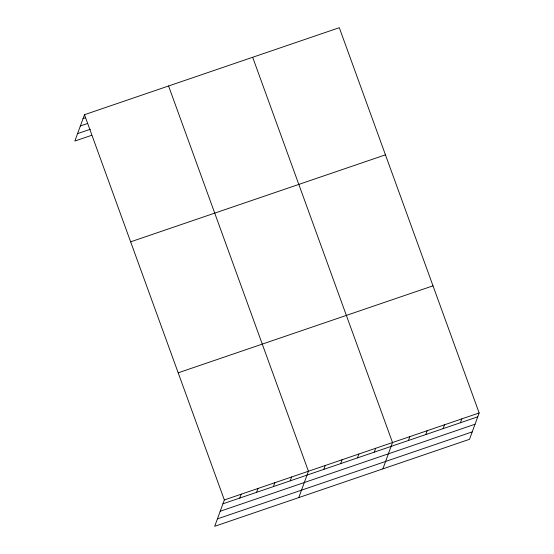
<?xml version="1.0" encoding="UTF-8"?>
<svg xmlns="http://www.w3.org/2000/svg" width="554" height="554" viewBox="0 0 554 554"><rect width="100%" height="100%" fill="white"/><g stroke="black" fill="none" stroke-linecap="round" stroke-linejoin="round"><path stroke-width="0.83" d="M84.492 114.699L224.342 499.95L214.703 526.3L469.508 439.301L479.155 412.959L339.297 27.7L84.492 114.699L74.845 141.041L91.666 135.301M239.743 498.074L241.163 494.21M256.564 492.333L257.977 488.469M273.378 486.592L274.798 482.728M290.199 480.851L291.612 476.987M298.786 497.589L308.433 471.246L168.575 85.988M323.834 469.37L325.246 465.499M340.648 463.622L342.067 459.758M357.469 457.881L358.881 454.017M374.282 452.14L375.702 448.276M382.876 468.885L392.516 442.535L252.666 57.277M408.43 440.485L409.842 436.621M425.756 434.571L427.169 430.7M443.082 428.651L444.495 424.786M460.409 422.737L461.828 418.872M83.072 118.563L85.475 117.739M80.358 125.98L87.567 123.521M77.56 133.625L90.378 129.248M130.64 241.828L385.452 154.836M178.194 372.814L432.999 285.822M224.342 499.95L479.155 412.959M222.93 503.815L477.735 416.823M220.215 511.238L475.02 424.239M217.417 518.883L472.223 431.885"/></g></svg>
